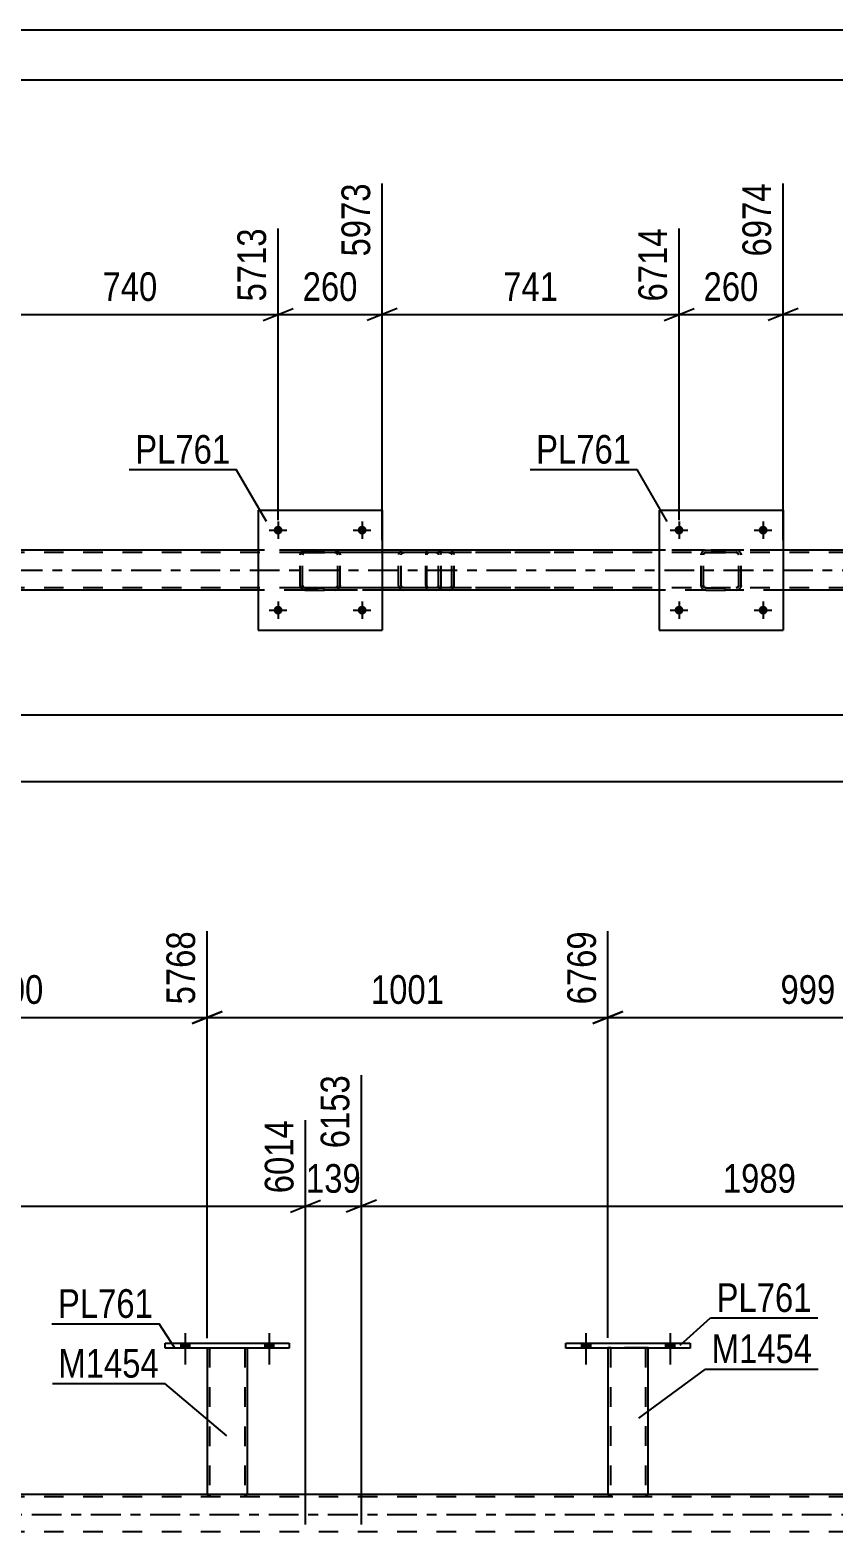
# Model space of a CAD drawing. Header units: millimetres. Extents: x 0 to 841, y 0 to 594.
# Drawn here: x 310.8 to 391.1, y 443.8 to 594 of the extents above; entities that cross this region are included whole.
import ezdxf

# ---------------------------------------------------------------- set-up
doc = ezdxf.new("R2010")
doc.units = ezdxf.units.MM
doc.linetypes.add('DXK_LINE_DOT2', pattern=[3.9198, 1.9599, -1.9599])
doc.linetypes.add('DXK_LINE_DOT3', pattern=[5.9187, 2.979, -0.9799, 0.9799, -0.9799])
doc.styles.add('Arial Narrow', font='ARIALN.TTF', dxfattribs={"height": 0.2})

# ---------------------------------------------------------------- blocks, each defined once
blk = doc.blocks.new('Unknown-318895709-1135')
at = {"color": 5, "linetype": 'Continuous'}
for p, q in [((841, 594), (0, 594)), ((836, 589), (5, 589))]:
    blk.add_line(p, q, dxfattribs=at)
blk = doc.blocks.new('Part-318895709-2881 - 2831')
at = {"color": 7, "linetype": 'DXK_LINE_DOT2'}
for p, q in [((713.97, 541.75), (125.58, 541.75)), ((713.97, 541.99), (213.57, 541.99)), ((345.97, 541.99), (333.57, 541.99)), ((386.03, 541.99), (373.63, 541.99)), ((713.97, 538.23), (125.58, 538.23)), ((345.97, 537.99), (333.57, 537.99)), ((386.03, 537.99), (373.63, 537.99))]:
    blk.add_line(p, q, dxfattribs=at)
at = {"color": 2, "linetype": 'Continuous'}
for p, q in [((333.57, 541.99), (305.98, 541.99)), ((373.63, 541.99), (345.97, 541.99)), ((413.58, 541.99), (386.03, 541.99)), ((333.57, 537.99), (305.98, 537.99)), ((373.63, 537.99), (345.97, 537.99)), ((413.58, 537.99), (386.03, 537.99))]:
    blk.add_line(p, q, dxfattribs=at)
at = {"color": 7, "linetype": 'DXK_LINE_DOT3'}
blk.add_line((125.58, 539.99), (713.97, 539.99), dxfattribs=at)
blk = doc.blocks.new('Bolt-318895709-2911 - 2831')
at = {"linetype": 'Continuous'}
for points in [[(336.01, 543.99, -1), (335.13, 543.99, -1)], [(344.41, 543.99, -1), (343.53, 543.99, -1)]]:
    blk.add_hatch(color=1, dxfattribs=at).paths.add_polyline_path(points)
at = {"color": 1, "linetype": 'Continuous'}
for p, q in [((334.69, 543.99), (336.45, 543.99)), ((335.57, 544.87), (335.57, 543.11)), ((343.09, 543.99), (344.85, 543.99)), ((343.97, 544.87), (343.97, 543.11))]:
    blk.add_line(p, q, dxfattribs=at)
blk = doc.blocks.new('Bolt-318895709-2912 - 2831')
at = {"linetype": 'Continuous'}
for points in [[(336.01, 535.99, -1), (335.13, 535.99, -1)], [(344.41, 535.99, -1), (343.53, 535.99, -1)]]:
    blk.add_hatch(color=1, dxfattribs=at).paths.add_polyline_path(points)
at = {"color": 1, "linetype": 'Continuous'}
for p, q in [((335.57, 536.87), (335.57, 535.11)), ((343.97, 536.87), (343.97, 535.11)), ((334.69, 535.99), (336.45, 535.99)), ((343.09, 535.99), (344.85, 535.99))]:
    blk.add_line(p, q, dxfattribs=at)
blk = doc.blocks.new('Bolt-318895709-2927 - 2831')
at = {"linetype": 'Continuous'}
for points in [[(376.07, 543.99, -1), (375.19, 543.99, -1)], [(384.47, 543.99, -1), (383.59, 543.99, -1)]]:
    blk.add_hatch(color=1, dxfattribs=at).paths.add_polyline_path(points)
at = {"color": 1, "linetype": 'Continuous'}
for p, q in [((374.75, 543.99), (376.51, 543.99)), ((375.63, 544.87), (375.63, 543.11)), ((383.15, 543.99), (384.91, 543.99)), ((384.03, 544.87), (384.03, 543.11))]:
    blk.add_line(p, q, dxfattribs=at)
blk = doc.blocks.new('Bolt-318895709-2928 - 2831')
at = {"linetype": 'Continuous'}
for points in [[(376.07, 535.99, -1), (375.19, 535.99, -1)], [(384.47, 535.99, -1), (383.59, 535.99, -1)]]:
    blk.add_hatch(color=1, dxfattribs=at).paths.add_polyline_path(points)
at = {"color": 1, "linetype": 'Continuous'}
for p, q in [((375.63, 536.87), (375.63, 535.11)), ((384.03, 536.87), (384.03, 535.11)), ((374.75, 535.99), (376.51, 535.99)), ((383.15, 535.99), (384.91, 535.99))]:
    blk.add_line(p, q, dxfattribs=at)
blk = doc.blocks.new('Part-318895709-2957 - 2831')
at = {"color": 2, "linetype": 'Continuous'}
for p, q in [((333.57, 545.99), (333.57, 533.99)), ((333.57, 545.99), (345.97, 545.99)), ((345.97, 545.99), (345.97, 533.99)), ((333.57, 533.99), (345.97, 533.99))]:
    blk.add_line(p, q, dxfattribs=at)
blk = doc.blocks.new('Part-318895709-2958 - 2831')
at = {"color": 7, "linetype": 'DXK_LINE_DOT2'}
for p, q in [((337.77, 541.51), (337.81, 541.69)), ((337.81, 541.69), (337.77, 541.51)), ((337.77, 538.47), (337.77, 541.51)), ((338.01, 541.51), (338.03, 541.6)), ((338.03, 541.6), (338.01, 541.51)), ((338.01, 538.47), (338.01, 541.51)), ((338.03, 541.6), (338.08, 541.68)), ((338.08, 541.68), (338.03, 541.6)), ((338.07, 541.95), (338.25, 541.99)), ((338.25, 541.99), (338.07, 541.95)), ((338.08, 541.68), (338.16, 541.73)), ((338.16, 541.73), (338.08, 541.68)), ((338.16, 541.73), (338.25, 541.75)), ((338.25, 541.75), (338.16, 541.73)), ((338.25, 541.99), (341.29, 541.99)), ((338.25, 541.99), (338.25, 541.99)), ((338.25, 541.99), (341.29, 541.99)), ((338.25, 541.75), (341.29, 541.75)), ((338.25, 541.75), (338.25, 541.75)), ((341.29, 541.75), (338.25, 541.75)), ((341.29, 541.99), (341.29, 541.99)), ((341.29, 541.99), (341.48, 541.95)), ((341.48, 541.95), (341.29, 541.99)), ((341.29, 541.75), (341.29, 541.75)), ((341.29, 541.75), (341.38, 541.73)), ((341.38, 541.73), (341.29, 541.75)), ((341.38, 541.73), (341.46, 541.68)), ((341.46, 541.68), (341.38, 541.73)), ((341.46, 541.68), (341.51, 541.6)), ((341.51, 541.6), (341.46, 541.68)), ((341.51, 541.6), (341.53, 541.51)), ((341.53, 541.51), (341.51, 541.6)), ((341.53, 538.47), (341.53, 541.51)), ((341.74, 541.69), (341.77, 541.51)), ((341.77, 541.51), (341.74, 541.69)), ((341.77, 538.47), (341.77, 541.51)), ((337.81, 538.29), (337.77, 538.47)), ((337.77, 538.47), (337.81, 538.29)), ((338.03, 538.38), (338.01, 538.47)), ((338.01, 538.47), (338.03, 538.38)), ((338.08, 538.3), (338.03, 538.38)), ((338.03, 538.38), (338.08, 538.3)), ((338.25, 537.99), (338.07, 538.03)), ((338.07, 538.03), (338.25, 537.99)), ((338.16, 538.25), (338.08, 538.3)), ((338.08, 538.3), (338.16, 538.25)), ((338.25, 538.23), (338.16, 538.25)), ((338.16, 538.25), (338.25, 538.23)), ((338.25, 538.23), (341.29, 538.23)), ((338.25, 538.23), (338.25, 538.23)), ((338.25, 538.23), (341.29, 538.23)), ((338.25, 537.99), (341.29, 537.99)), ((338.25, 537.99), (338.25, 537.99)), ((338.25, 537.99), (341.29, 537.99)), ((341.38, 538.25), (341.29, 538.23)), ((341.29, 538.23), (341.38, 538.25)), ((341.29, 538.23), (341.29, 538.23)), ((341.48, 538.03), (341.29, 537.99)), ((341.29, 537.99), (341.48, 538.03)), ((341.29, 537.99), (341.29, 537.99)), ((341.46, 538.3), (341.38, 538.25)), ((341.38, 538.25), (341.46, 538.3)), ((341.51, 538.38), (341.46, 538.3)), ((341.46, 538.3), (341.51, 538.38)), ((341.53, 538.47), (341.51, 538.38)), ((341.51, 538.38), (341.53, 538.47)), ((341.77, 538.47), (341.74, 538.29)), ((341.74, 538.29), (341.77, 538.47))]:
    blk.add_line(p, q, dxfattribs=at)
at = {"color": 7, "linetype": 'DXK_LINE_DOT3'}
blk.add_line((339.77, 539.99), (339.77, 539.99), dxfattribs=at)
at = {"color": 7, "linetype": 'DXK_LINE_DOT2'}
for centre, start, end in [((338.25, 541.51), 112.5, 157.5), ((338.25, 541.51), 112.5, 157.5), ((341.29, 541.51), 22.5, 67.5), ((341.29, 541.51), 22.5, 67.5), ((338.25, 538.47), 202.5, 247.5), ((338.25, 538.47), 202.5, 247.5), ((341.29, 538.47), 292.5, 337.5), ((341.29, 538.47), 292.5, 337.5)]:
    blk.add_arc(centre, 0.48, start, end, dxfattribs=at)
blk = doc.blocks.new('Part-318895709-3005 - 2831')
at = {"color": 2, "linetype": 'Continuous'}
for p, q in [((373.63, 545.99), (373.63, 533.99)), ((373.63, 545.99), (386.03, 545.99)), ((386.03, 545.99), (386.03, 533.99)), ((373.63, 533.99), (386.03, 533.99))]:
    blk.add_line(p, q, dxfattribs=at)
blk = doc.blocks.new('Part-318895709-3006 - 2831')
at = {"color": 7, "linetype": 'DXK_LINE_DOT2'}
for p, q in [((377.83, 541.51), (377.86, 541.69)), ((377.86, 541.69), (377.83, 541.51)), ((377.83, 538.47), (377.83, 541.51)), ((378.07, 541.51), (378.09, 541.6)), ((378.09, 541.6), (378.07, 541.51)), ((378.07, 538.47), (378.07, 541.51)), ((378.09, 541.6), (378.14, 541.68)), ((378.14, 541.68), (378.09, 541.6)), ((378.12, 541.95), (378.31, 541.99)), ((378.31, 541.99), (378.12, 541.95)), ((378.14, 541.68), (378.21, 541.73)), ((378.21, 541.73), (378.14, 541.68)), ((378.21, 541.73), (378.31, 541.75)), ((378.31, 541.75), (378.21, 541.73)), ((378.31, 541.99), (381.35, 541.99)), ((378.31, 541.99), (378.31, 541.99)), ((378.31, 541.99), (381.35, 541.99)), ((378.31, 541.75), (381.35, 541.75)), ((378.31, 541.75), (378.31, 541.75)), ((381.35, 541.75), (378.31, 541.75)), ((381.35, 541.99), (381.35, 541.99)), ((381.35, 541.99), (381.53, 541.95)), ((381.53, 541.95), (381.35, 541.99)), ((381.35, 541.75), (381.35, 541.75)), ((381.35, 541.75), (381.44, 541.73)), ((381.44, 541.73), (381.35, 541.75)), ((381.44, 541.73), (381.52, 541.68)), ((381.52, 541.68), (381.44, 541.73)), ((381.52, 541.68), (381.57, 541.6)), ((381.57, 541.6), (381.52, 541.68)), ((381.57, 541.6), (381.59, 541.51)), ((381.59, 541.51), (381.57, 541.6)), ((381.59, 538.47), (381.59, 541.51)), ((381.79, 541.69), (381.83, 541.51)), ((381.83, 541.51), (381.79, 541.69)), ((381.83, 538.47), (381.83, 541.51)), ((377.86, 538.29), (377.83, 538.47)), ((377.83, 538.47), (377.86, 538.29)), ((378.09, 538.38), (378.07, 538.47)), ((378.07, 538.47), (378.09, 538.38)), ((378.14, 538.3), (378.09, 538.38)), ((378.09, 538.38), (378.14, 538.3)), ((378.31, 537.99), (378.12, 538.03)), ((378.12, 538.03), (378.31, 537.99)), ((378.21, 538.25), (378.14, 538.3)), ((378.14, 538.3), (378.21, 538.25)), ((378.31, 538.23), (378.21, 538.25)), ((378.21, 538.25), (378.31, 538.23)), ((378.31, 538.23), (381.35, 538.23)), ((378.31, 538.23), (378.31, 538.23)), ((378.31, 538.23), (381.35, 538.23)), ((378.31, 537.99), (381.35, 537.99)), ((378.31, 537.99), (378.31, 537.99)), ((378.31, 537.99), (381.35, 537.99)), ((381.44, 538.25), (381.35, 538.23)), ((381.35, 538.23), (381.44, 538.25)), ((381.35, 538.23), (381.35, 538.23)), ((381.53, 538.03), (381.35, 537.99)), ((381.35, 537.99), (381.53, 538.03)), ((381.35, 537.99), (381.35, 537.99)), ((381.52, 538.3), (381.44, 538.25)), ((381.44, 538.25), (381.52, 538.3)), ((381.57, 538.38), (381.52, 538.3)), ((381.52, 538.3), (381.57, 538.38)), ((381.59, 538.47), (381.57, 538.38)), ((381.57, 538.38), (381.59, 538.47)), ((381.83, 538.47), (381.79, 538.29)), ((381.79, 538.29), (381.83, 538.47))]:
    blk.add_line(p, q, dxfattribs=at)
at = {"color": 7, "linetype": 'DXK_LINE_DOT3'}
blk.add_line((379.83, 539.99), (379.83, 539.99), dxfattribs=at)
at = {"color": 7, "linetype": 'DXK_LINE_DOT2'}
for centre, start, end in [((378.31, 541.51), 112.5, 157.5), ((378.31, 541.51), 112.5, 157.5), ((381.35, 541.51), 22.5, 67.5), ((381.35, 541.51), 22.5, 67.5), ((378.31, 538.47), 202.5, 247.5), ((378.31, 538.47), 202.5, 247.5), ((381.35, 538.47), 292.5, 337.5), ((381.35, 538.47), 292.5, 337.5)]:
    blk.add_arc(centre, 0.48, start, end, dxfattribs=at)
blk = doc.blocks.new('Part-318895709-3023 - 2831')
at = {"color": 7, "linetype": 'DXK_LINE_DOT2'}
for p, q in [((350.34, 541.69), (350.32, 541.51)), ((350.32, 538.47), (350.32, 541.51)), ((350.39, 541.85), (350.34, 541.69)), ((350.48, 541.95), (350.39, 541.85)), ((350.45, 541.51), (350.46, 541.6)), ((350.45, 538.47), (350.45, 541.51)), ((350.46, 541.6), (350.49, 541.68)), ((350.59, 541.99), (350.48, 541.95)), ((350.49, 541.68), (350.53, 541.73)), ((350.53, 541.73), (350.59, 541.75)), ((362.74, 541.99), (350.59, 541.99)), ((362.74, 541.75), (350.59, 541.75)), ((351.86, 541.99), (351.86, 541.75)), ((352.87, 541.95), (352.68, 541.99)), ((352.68, 541.75), (352.77, 541.73)), ((352.77, 541.73), (352.86, 541.68)), ((352.86, 541.68), (352.91, 541.6)), ((352.91, 541.6), (352.93, 541.51)), ((352.93, 538.47), (352.93, 541.51)), ((353.14, 541.68), (353.14, 541.69)), ((353.18, 541.51), (353.14, 541.68)), ((353.18, 538.47), (353.18, 541.51)), ((350.32, 538.47), (350.34, 538.29)), ((350.34, 538.29), (350.39, 538.13)), ((350.39, 538.13), (350.48, 538.03)), ((350.46, 538.38), (350.45, 538.47)), ((350.49, 538.3), (350.46, 538.38)), ((350.48, 538.03), (350.59, 537.99)), ((350.53, 538.25), (350.49, 538.3)), ((350.59, 538.23), (350.53, 538.25)), ((362.74, 538.23), (350.59, 538.23)), ((362.74, 537.99), (350.59, 537.99)), ((351.86, 537.99), (351.86, 538.23)), ((352.77, 538.25), (352.68, 538.23)), ((352.68, 537.99), (352.87, 538.03)), ((352.86, 538.3), (352.77, 538.25)), ((352.91, 538.38), (352.86, 538.3)), ((352.93, 538.47), (352.91, 538.38)), ((353.14, 538.29), (353.18, 538.47))]:
    blk.add_line(p, q, dxfattribs=at)
for centre, start, end in [((352.69, 541.49), 23.8494, 68.8059), ((352.69, 538.49), 291.1941, 336.1506)]:
    blk.add_arc(centre, 0.492, start, end, dxfattribs=at)
blk = doc.blocks.new('Part-318895709-3036 - 2831')
at = {"color": 7, "linetype": 'DXK_LINE_DOT2'}
for p, q in [((351.35, 541.99), (336.36, 541.99)), ((351.35, 541.75), (336.36, 541.75)), ((347.64, 541.68), (347.61, 541.51)), ((347.61, 538.47), (347.61, 541.51)), ((347.64, 541.69), (347.64, 541.68)), ((347.86, 541.51), (347.88, 541.6)), ((347.86, 538.47), (347.86, 541.51)), ((347.88, 541.6), (347.94, 541.68)), ((348.12, 541.99), (347.92, 541.95)), ((347.94, 541.68), (348.02, 541.73)), ((348.02, 541.73), (348.12, 541.75)), ((351.55, 541.95), (351.35, 541.99)), ((351.35, 541.75), (351.45, 541.73)), ((351.45, 541.73), (351.53, 541.68)), ((351.53, 541.68), (351.59, 541.6)), ((351.59, 541.6), (351.61, 541.51)), ((351.61, 538.47), (351.61, 541.51)), ((351.83, 541.68), (351.82, 541.69)), ((351.86, 541.51), (351.83, 541.68)), ((351.86, 538.47), (351.86, 541.51)), ((351.35, 538.23), (336.36, 538.23)), ((351.35, 537.99), (336.36, 537.99)), ((347.61, 538.47), (347.64, 538.29)), ((347.88, 538.38), (347.86, 538.47)), ((347.94, 538.3), (347.88, 538.38)), ((347.92, 538.03), (348.12, 537.99)), ((348.02, 538.25), (347.94, 538.3)), ((348.12, 538.23), (348.02, 538.25)), ((351.45, 538.25), (351.35, 538.23)), ((351.35, 537.99), (351.55, 538.03)), ((351.53, 538.3), (351.45, 538.25)), ((351.59, 538.38), (351.53, 538.3)), ((351.61, 538.47), (351.59, 538.38)), ((351.82, 538.29), (351.86, 538.47))]:
    blk.add_line(p, q, dxfattribs=at)
for centre, start, end in [((348.1, 541.49), 110.7583, 155.68), ((351.37, 541.49), 24.32, 69.2417), ((348.1, 538.49), 204.32, 249.2417), ((351.37, 538.49), 290.7583, 335.68)]:
    blk.add_arc(centre, 0.496, start, end, dxfattribs=at)
blk = doc.blocks.new('Part-318895709-3849 - 3800')
at = {"color": 7, "linetype": 'DXK_LINE_DOT2'}
for p, q in [((713.97, 447.33), (115.64, 447.33)), ((332.48, 447.57), (328.48, 447.57)), ((372.53, 447.57), (368.53, 447.57)), ((713.97, 443.81), (115.64, 443.81))]:
    blk.add_line(p, q, dxfattribs=at)
at = {"color": 2, "linetype": 'Continuous'}
for p, q in [((328.48, 447.57), (292.48, 447.57)), ((368.53, 447.57), (332.48, 447.57)), ((408.48, 447.57), (372.53, 447.57))]:
    blk.add_line(p, q, dxfattribs=at)
at = {"color": 7, "linetype": 'DXK_LINE_DOT3'}
blk.add_line((115.64, 445.57), (713.97, 445.57), dxfattribs=at)
blk = doc.blocks.new('Bolt-318895709-4115 - 3800')
at = {"linetype": 'Continuous'}
for points in [[(365.89, 462.2), (366.77, 462.2), (366.77, 462.68), (365.89, 462.68)], [(374.29, 462.2), (375.17, 462.2), (375.17, 462.68), (374.29, 462.68)]]:
    blk.add_hatch(color=1, dxfattribs=at).paths.add_polyline_path(points)
at = {"color": 1, "linetype": 'Continuous'}
for p, q in [((365.89, 462.68), (365.89, 462.2)), ((366.33, 463.68), (366.33, 460.56)), ((366.77, 462.68), (366.77, 462.2)), ((374.29, 462.68), (374.29, 462.2)), ((374.73, 463.68), (374.73, 460.56)), ((375.17, 462.68), (375.17, 462.2))]:
    blk.add_line(p, q, dxfattribs=at)
blk = doc.blocks.new('Part-318895709-4199 - 3800')
at = {"color": 2, "linetype": 'Continuous'}
for p, q in [((364.33, 462.68), (376.73, 462.68)), ((364.33, 462.2), (364.33, 462.68)), ((376.73, 462.68), (376.73, 462.2)), ((376.73, 462.2), (364.33, 462.2))]:
    blk.add_line(p, q, dxfattribs=at)
blk = doc.blocks.new('Bolt-318895709-3965 - 3800')
at = {"linetype": 'Continuous'}
for points in [[(325.84, 462.2), (326.72, 462.2), (326.72, 462.68), (325.84, 462.68)], [(334.24, 462.2), (335.12, 462.2), (335.12, 462.68), (334.24, 462.68)]]:
    blk.add_hatch(color=1, dxfattribs=at).paths.add_polyline_path(points)
at = {"color": 1, "linetype": 'Continuous'}
for p, q in [((325.84, 462.68), (325.84, 462.2)), ((326.28, 463.68), (326.28, 460.56)), ((326.72, 462.68), (326.72, 462.2)), ((334.24, 462.68), (334.24, 462.2)), ((334.68, 463.68), (334.68, 460.56)), ((335.12, 462.68), (335.12, 462.2))]:
    blk.add_line(p, q, dxfattribs=at)
blk = doc.blocks.new('Bolt-318895709-4062 - 3800')
at = {"linetype": 'Continuous'}
for points in [[(325.84, 462.2), (326.72, 462.2), (326.72, 462.68), (325.84, 462.68)], [(334.24, 462.2), (335.12, 462.2), (335.12, 462.68), (334.24, 462.68)]]:
    blk.add_hatch(color=1, dxfattribs=at).paths.add_polyline_path(points)
at = {"color": 1, "linetype": 'Continuous'}
for p, q in [((325.84, 462.68), (325.84, 462.2)), ((326.28, 463.68), (326.28, 460.56)), ((326.72, 462.68), (326.72, 462.2)), ((334.24, 462.68), (334.24, 462.2)), ((334.68, 463.68), (334.68, 460.56)), ((335.12, 462.68), (335.12, 462.2))]:
    blk.add_line(p, q, dxfattribs=at)
blk = doc.blocks.new('Part-318895709-4067 - 3800')
at = {"color": 2, "linetype": 'Continuous'}
for p, q in [((328.48, 462.2), (328.48, 447.57)), ((332.48, 462.2), (332.48, 447.57)), ((328.49, 447.56), (328.51, 447.56)), ((328.62, 447.56), (328.51, 447.56)), ((328.77, 447.56), (328.62, 447.56)), ((332.18, 447.56), (328.77, 447.56)), ((332.34, 447.56), (332.18, 447.56)), ((332.44, 447.56), (332.34, 447.56)), ((332.44, 447.56), (332.47, 447.56))]:
    blk.add_line(p, q, dxfattribs=at)
at = {"color": 7, "linetype": 'DXK_LINE_DOT2'}
for p, q in [((328.48, 462.2), (328.48, 462.2)), ((328.48, 462.2), (328.48, 462.2)), ((328.48, 462.2), (328.48, 462.2)), ((328.51, 462.2), (328.48, 462.2)), ((328.48, 462.2), (328.51, 462.2)), ((328.62, 462.2), (328.51, 462.2)), ((328.51, 462.2), (328.62, 462.2)), ((328.77, 462.2), (328.62, 462.2)), ((328.62, 462.2), (328.77, 462.2)), ((328.72, 462.2), (328.72, 462.2)), ((328.72, 462.2), (328.72, 447.56)), ((328.74, 462.2), (328.72, 462.2)), ((328.72, 462.2), (328.74, 462.2)), ((328.79, 462.2), (328.74, 462.2)), ((328.74, 462.2), (328.79, 462.2)), ((332.18, 462.2), (328.77, 462.2)), ((332.18, 462.2), (328.77, 462.2)), ((332.09, 462.2), (328.79, 462.2)), ((328.79, 462.2), (328.87, 462.2)), ((332.17, 462.2), (328.87, 462.2)), ((332.17, 462.2), (332.09, 462.2)), ((332.22, 462.2), (332.17, 462.2)), ((332.17, 462.2), (332.22, 462.2)), ((332.18, 462.2), (332.34, 462.2)), ((332.34, 462.2), (332.18, 462.2)), ((332.24, 462.2), (332.22, 462.2)), ((332.22, 462.2), (332.24, 462.2)), ((332.24, 462.2), (332.24, 462.2)), ((332.24, 462.2), (332.24, 447.56)), ((332.34, 462.2), (332.44, 462.2)), ((332.44, 462.2), (332.34, 462.2)), ((332.44, 462.2), (332.48, 462.2)), ((332.48, 462.2), (332.44, 462.2)), ((332.48, 462.2), (332.48, 462.2)), ((332.48, 462.2), (332.48, 462.2)), ((332.48, 462.2), (332.48, 462.2)), ((328.48, 447.57), (328.48, 447.56)), ((328.48, 447.56), (328.48, 447.56)), ((328.48, 447.56), (328.49, 447.56)), ((328.48, 447.56), (328.51, 447.56)), ((328.51, 447.56), (328.62, 447.56)), ((328.62, 447.56), (328.77, 447.56)), ((328.74, 447.56), (328.72, 447.56)), ((328.72, 447.56), (328.74, 447.56)), ((328.79, 447.56), (328.74, 447.56)), ((328.74, 447.56), (328.77, 447.56)), ((332.18, 447.56), (328.77, 447.56)), ((328.77, 447.56), (328.79, 447.56)), ((332.09, 447.56), (328.79, 447.56)), ((328.79, 447.56), (328.87, 447.56)), ((332.22, 447.56), (328.87, 447.56)), ((332.17, 447.56), (332.09, 447.56)), ((332.22, 447.56), (332.17, 447.56)), ((332.18, 447.56), (332.34, 447.56)), ((332.24, 447.56), (332.22, 447.56)), ((332.22, 447.56), (332.24, 447.56)), ((332.34, 447.56), (332.44, 447.56)), ((332.44, 447.56), (332.48, 447.56)), ((332.47, 447.56), (332.48, 447.56)), ((332.48, 447.56), (332.48, 447.57)), ((332.48, 447.57), (332.48, 447.56)), ((332.48, 447.56), (332.48, 447.56))]:
    blk.add_line(p, q, dxfattribs=at)
blk = doc.blocks.new('Bolt-318895709-4116 - 3800')
at = {"linetype": 'Continuous'}
for points in [[(365.89, 462.2), (366.77, 462.2), (366.77, 462.68), (365.89, 462.68)], [(374.29, 462.2), (375.17, 462.2), (375.17, 462.68), (374.29, 462.68)]]:
    blk.add_hatch(color=1, dxfattribs=at).paths.add_polyline_path(points)
at = {"color": 1, "linetype": 'Continuous'}
for p, q in [((365.89, 462.68), (365.89, 462.2)), ((366.33, 463.68), (366.33, 460.56)), ((366.77, 462.68), (366.77, 462.2)), ((374.29, 462.68), (374.29, 462.2)), ((374.73, 463.68), (374.73, 460.56)), ((375.17, 462.68), (375.17, 462.2))]:
    blk.add_line(p, q, dxfattribs=at)
blk = doc.blocks.new('Part-318895709-4136 - 3800')
at = {"color": 2, "linetype": 'Continuous'}
for p, q in [((324.28, 462.68), (336.68, 462.68)), ((324.28, 462.2), (324.28, 462.68)), ((336.68, 462.68), (336.68, 462.2)), ((336.68, 462.2), (324.28, 462.2))]:
    blk.add_line(p, q, dxfattribs=at)
blk = doc.blocks.new('Part-318895709-4204 - 3800')
at = {"color": 7, "linetype": 'DXK_LINE_DOT2'}
for p, q in [((368.53, 462.21), (368.53, 462.21)), ((368.53, 462.21), (368.53, 462.2)), ((368.53, 462.21), (368.53, 462.2)), ((368.57, 462.21), (368.53, 462.21)), ((368.53, 462.21), (368.57, 462.21)), ((368.67, 462.21), (368.57, 462.21)), ((368.57, 462.21), (368.67, 462.21)), ((368.83, 462.21), (368.67, 462.21)), ((368.67, 462.21), (368.83, 462.21)), ((368.77, 462.21), (368.77, 462.21)), ((368.77, 462.21), (368.77, 447.56)), ((368.79, 462.21), (368.77, 462.21)), ((368.77, 462.21), (368.79, 462.21)), ((368.84, 462.21), (368.79, 462.21)), ((368.79, 462.21), (368.84, 462.21)), ((372.24, 462.21), (368.83, 462.21)), ((372.24, 462.21), (368.83, 462.21)), ((372.15, 462.21), (368.84, 462.21)), ((368.84, 462.21), (368.92, 462.21)), ((372.22, 462.21), (368.92, 462.21)), ((372.22, 462.21), (372.15, 462.21)), ((372.28, 462.21), (372.22, 462.21)), ((372.22, 462.21), (372.28, 462.21)), ((372.24, 462.21), (372.39, 462.21)), ((372.39, 462.21), (372.24, 462.21)), ((372.29, 462.21), (372.28, 462.21)), ((372.28, 462.21), (372.29, 462.21)), ((372.29, 462.21), (372.29, 462.21)), ((372.29, 462.21), (372.29, 447.56)), ((372.39, 462.21), (372.5, 462.21)), ((372.5, 462.21), (372.39, 462.21)), ((372.5, 462.21), (372.53, 462.21)), ((372.53, 462.21), (372.5, 462.21)), ((372.53, 462.21), (372.53, 462.21)), ((372.53, 462.21), (372.53, 462.2)), ((372.53, 462.2), (372.53, 462.21)), ((368.53, 447.57), (368.53, 447.56)), ((368.53, 447.56), (368.53, 447.56)), ((368.53, 447.56), (368.54, 447.56)), ((368.53, 447.56), (368.57, 447.56)), ((368.57, 447.56), (368.67, 447.56)), ((368.67, 447.56), (368.83, 447.56)), ((368.79, 447.56), (368.77, 447.56)), ((368.77, 447.56), (368.79, 447.56)), ((368.84, 447.56), (368.79, 447.56)), ((368.79, 447.56), (368.83, 447.56)), ((372.24, 447.56), (368.83, 447.56)), ((368.83, 447.56), (368.84, 447.56)), ((372.15, 447.56), (368.84, 447.56)), ((368.84, 447.56), (368.92, 447.56)), ((372.28, 447.56), (368.92, 447.56)), ((372.22, 447.56), (372.15, 447.56)), ((372.28, 447.56), (372.22, 447.56)), ((372.24, 447.56), (372.39, 447.56)), ((372.29, 447.56), (372.28, 447.56)), ((372.28, 447.56), (372.29, 447.56)), ((372.39, 447.56), (372.5, 447.56)), ((372.5, 447.56), (372.53, 447.56)), ((372.53, 447.56), (372.53, 447.57)), ((372.53, 447.56), (372.53, 447.57)), ((372.53, 447.56), (372.53, 447.56)), ((372.53, 447.56), (372.53, 447.56))]:
    blk.add_line(p, q, dxfattribs=at)
at = {"color": 2, "linetype": 'Continuous'}
for p, q in [((368.53, 462.2), (368.53, 447.57)), ((372.53, 447.57), (372.53, 462.2)), ((368.54, 447.56), (368.57, 447.56)), ((368.67, 447.56), (368.57, 447.56)), ((368.83, 447.56), (368.67, 447.56)), ((372.24, 447.56), (368.83, 447.56)), ((372.39, 447.56), (372.24, 447.56)), ((372.5, 447.56), (372.39, 447.56)), ((372.5, 447.56), (372.53, 447.56))]:
    blk.add_line(p, q, dxfattribs=at)
blk = doc.blocks.new('StraightDimension-318895709-3608 - 2831')
at = {"color": 7, "linetype": 'Continuous'}
blk.add_line((116.32, 518.87), (748.46, 518.87), dxfattribs=at)
blk = doc.blocks.new('StraightDimension-318895709-3767 - 2831')
at = {"color": 7, "linetype": 'Continuous'}
blk.add_line((116.96, 525.52), (747.82, 525.52), dxfattribs=at)
blk = doc.blocks.new('StraightDimension-318895709-20414 - 2831')
at = {"color": 7, "linetype": 'Continuous'}
for p, q in [((386.03, 542.99), (386.03, 578.67)), ((415.58, 544.99), (415.58, 574.17)), ((387.53, 566.16), (384.53, 564.96)), ((386.03, 565.56), (415.58, 565.56)), ((414.08, 564.96), (417.08, 566.16))]:
    blk.add_line(p, q, dxfattribs=at)
at = {"color": 0, "linetype": 'Continuous'}
blk.add_wipeout([(414.98, 574.77), (410.78, 574.77), (410.78, 566.26), (414.98, 566.26)], dxfattribs=at)
at = {"color": 0}
blk.add_wipeout([(404.14, 566.31), (404.14, 570.51), (397.46, 570.51), (397.46, 566.31)], dxfattribs=at)
at = {"color": 3, "linetype": 'Continuous', "style": 'Arial Narrow'}
blk.add_text('7713', height=2.863, rotation=90.0002, dxfattribs=at).set_placement((414.38, 566.86))
at = {"color": 3, "style": 'Arial Narrow'}
blk.add_text('739', height=2.863, dxfattribs=at).set_placement((398.06, 566.91))
blk = doc.blocks.new('StraightDimension-318895709-20415 - 2831')
at = {"color": 7, "linetype": 'Continuous'}
for p, q in [((386.03, 542.99), (386.03, 578.67)), ((375.63, 544.99), (375.63, 574.17)), ((374.13, 564.96), (377.13, 566.16)), ((375.63, 565.56), (386.03, 565.56)), ((387.53, 566.16), (384.53, 564.96))]:
    blk.add_line(p, q, dxfattribs=at)
at = {"color": 0}
blk.add_wipeout([(384.17, 566.31), (384.17, 570.51), (377.48, 570.51), (377.48, 566.31)], dxfattribs=at)
at = {"color": 3, "style": 'Arial Narrow'}
blk.add_text('260', height=2.863, dxfattribs=at).set_placement((378.08, 566.91))
at = {"color": 0, "linetype": 'Continuous'}
blk.add_wipeout([(385.43, 579.27), (381.23, 579.27), (381.23, 570.76), (385.43, 570.76)], dxfattribs=at)
at = {"color": 3, "linetype": 'Continuous', "style": 'Arial Narrow'}
blk.add_text('6974', height=2.863, rotation=90.0002, dxfattribs=at).set_placement((384.83, 571.36))
blk = doc.blocks.new('StraightDimension-318895709-20416 - 2831')
at = {"color": 7, "linetype": 'Continuous'}
for p, q in [((345.97, 542.99), (345.97, 578.67)), ((375.63, 544.99), (375.63, 574.17)), ((347.47, 566.16), (344.47, 564.96)), ((345.97, 565.56), (375.63, 565.56)), ((374.13, 564.96), (377.13, 566.16))]:
    blk.add_line(p, q, dxfattribs=at)
at = {"color": 0, "linetype": 'Continuous'}
blk.add_wipeout([(375.03, 574.77), (370.83, 574.77), (370.83, 566.26), (375.03, 566.26)], dxfattribs=at)
at = {"color": 0}
blk.add_wipeout([(364.14, 566.31), (364.14, 570.51), (357.46, 570.51), (357.46, 566.31)], dxfattribs=at)
at = {"color": 3, "linetype": 'Continuous', "style": 'Arial Narrow'}
blk.add_text('6714', height=2.863, rotation=90.0002, dxfattribs=at).set_placement((374.43, 566.86))
at = {"color": 3, "style": 'Arial Narrow'}
blk.add_text('741', height=2.863, dxfattribs=at).set_placement((358.06, 566.91))
blk = doc.blocks.new('StraightDimension-318895709-20417 - 2831')
at = {"color": 7, "linetype": 'Continuous'}
for p, q in [((345.97, 542.99), (345.97, 578.67)), ((335.57, 544.99), (335.57, 574.17)), ((334.07, 564.96), (337.07, 566.16)), ((335.57, 565.56), (345.97, 565.56)), ((347.47, 566.16), (344.47, 564.96))]:
    blk.add_line(p, q, dxfattribs=at)
at = {"color": 0}
blk.add_wipeout([(344.11, 566.31), (344.11, 570.51), (337.43, 570.51), (337.43, 566.31)], dxfattribs=at)
at = {"color": 3, "style": 'Arial Narrow'}
blk.add_text('260', height=2.863, dxfattribs=at).set_placement((338.03, 566.91))
at = {"color": 0, "linetype": 'Continuous'}
blk.add_wipeout([(345.37, 579.27), (341.17, 579.27), (341.17, 570.76), (345.37, 570.76)], dxfattribs=at)
at = {"color": 3, "linetype": 'Continuous', "style": 'Arial Narrow'}
blk.add_text('5973', height=2.863, rotation=90.0002, dxfattribs=at).set_placement((344.77, 571.36))
blk = doc.blocks.new('StraightDimension-318895709-20418 - 2831')
at = {"color": 7, "linetype": 'Continuous'}
for p, q in [((305.98, 542.99), (305.98, 578.67)), ((335.57, 544.99), (335.57, 574.17)), ((307.48, 566.16), (304.48, 564.96)), ((305.98, 565.56), (335.57, 565.56)), ((334.07, 564.96), (337.07, 566.16))]:
    blk.add_line(p, q, dxfattribs=at)
at = {"color": 0, "linetype": 'Continuous'}
blk.add_wipeout([(334.97, 574.77), (330.77, 574.77), (330.77, 566.26), (334.97, 566.26)], dxfattribs=at)
at = {"color": 0}
blk.add_wipeout([(324.12, 566.31), (324.12, 570.51), (317.43, 570.51), (317.43, 566.31)], dxfattribs=at)
at = {"color": 3, "linetype": 'Continuous', "style": 'Arial Narrow'}
blk.add_text('5713', height=2.863, rotation=90.0002, dxfattribs=at).set_placement((334.37, 566.86))
at = {"color": 3, "style": 'Arial Narrow'}
blk.add_text('740', height=2.863, dxfattribs=at).set_placement((318.03, 566.91))
blk = doc.blocks.new('StraightDimension-318895709-22691 - 3800')
at = {"color": 7, "linetype": 'Continuous'}
for p, q in [((288.48, 463.2), (288.48, 503.88)), ((328.48, 463.2), (328.48, 503.88)), ((289.98, 495.87), (286.98, 494.67)), ((326.98, 494.67), (329.98, 495.87)), ((288.48, 495.27), (328.48, 495.27))]:
    blk.add_line(p, q, dxfattribs=at)
at = {"color": 0, "linetype": 'Continuous'}
blk.add_wipeout([(327.88, 504.48), (323.68, 504.48), (323.68, 495.97), (327.88, 495.97)], dxfattribs=at)
at = {"color": 0}
blk.add_wipeout([(312.74, 496.02), (312.74, 500.22), (304.22, 500.22), (304.22, 496.02)], dxfattribs=at)
at = {"color": 3, "linetype": 'Continuous', "style": 'Arial Narrow'}
blk.add_text('5768', height=2.863, rotation=90.0002, dxfattribs=at).set_placement((327.28, 496.57))
at = {"color": 3, "style": 'Arial Narrow'}
blk.add_text('1000', height=2.863, dxfattribs=at).set_placement((304.82, 496.62))
blk = doc.blocks.new('StraightDimension-318895709-5090 - 3800')
at = {"color": 7, "linetype": 'Continuous'}
for p, q in [((343.89, 444.57), (343.89, 489.49)), ((338.31, 444.57), (338.31, 484.99)), ((336.81, 475.78), (339.81, 476.98)), ((338.31, 476.38), (343.89, 476.38)), ((345.39, 476.98), (342.39, 475.78))]:
    blk.add_line(p, q, dxfattribs=at)
at = {"color": 0}
blk.add_wipeout([(344.44, 477.13), (344.44, 481.33), (337.76, 481.33), (337.76, 477.13)], dxfattribs=at)
at = {"color": 3, "style": 'Arial Narrow'}
blk.add_text('139', height=2.863, dxfattribs=at).set_placement((338.36, 477.73))
at = {"color": 0, "linetype": 'Continuous'}
blk.add_wipeout([(343.29, 490.09), (339.09, 490.09), (339.09, 481.58), (343.29, 481.58)], dxfattribs=at)
at = {"color": 3, "linetype": 'Continuous', "style": 'Arial Narrow'}
blk.add_text('6153', height=2.863, rotation=90.0002, dxfattribs=at).set_placement((342.69, 482.18))
blk = doc.blocks.new('StraightDimension-318895709-5109 - 3800')
at = {"color": 7, "linetype": 'Continuous'}
for p, q in [((343.89, 444.57), (343.89, 489.49)), ((423.45, 444.57), (423.45, 484.99)), ((345.39, 476.98), (342.39, 475.78)), ((343.89, 476.38), (423.45, 476.38)), ((421.95, 475.78), (424.95, 476.98))]:
    blk.add_line(p, q, dxfattribs=at)
at = {"color": 0, "linetype": 'Continuous'}
blk.add_wipeout([(422.85, 485.59), (418.65, 485.59), (418.65, 477.08), (422.85, 477.08)], dxfattribs=at)
at = {"color": 0}
blk.add_wipeout([(387.92, 477.13), (387.92, 481.33), (379.41, 481.33), (379.41, 477.13)], dxfattribs=at)
at = {"color": 3, "linetype": 'Continuous', "style": 'Arial Narrow'}
blk.add_text('8142', height=2.863, rotation=90.0002, dxfattribs=at).set_placement((422.25, 477.68))
at = {"color": 3, "style": 'Arial Narrow'}
blk.add_text('1989', height=2.863, dxfattribs=at).set_placement((380.01, 477.73))
blk = doc.blocks.new('StraightDimension-318895709-5071 - 3800')
at = {"color": 7, "linetype": 'Continuous'}
for p, q in [((258.75, 444.57), (258.75, 489.49)), ((338.31, 444.57), (338.31, 484.99)), ((260.25, 476.98), (257.25, 475.78)), ((258.75, 476.38), (338.31, 476.38)), ((336.81, 475.78), (339.81, 476.98))]:
    blk.add_line(p, q, dxfattribs=at)
at = {"color": 0, "linetype": 'Continuous'}
blk.add_wipeout([(337.71, 485.59), (333.51, 485.59), (333.51, 477.08), (337.71, 477.08)], dxfattribs=at)
at = {"color": 0}
blk.add_wipeout([(302.79, 477.13), (302.79, 481.33), (294.28, 481.33), (294.28, 477.13)], dxfattribs=at)
at = {"color": 3, "linetype": 'Continuous', "style": 'Arial Narrow'}
blk.add_text('6014', height=2.863, rotation=90.0002, dxfattribs=at).set_placement((337.11, 477.68))
at = {"color": 3, "style": 'Arial Narrow'}
blk.add_text('1989', height=2.863, dxfattribs=at).set_placement((294.88, 477.73))
blk = doc.blocks.new('StraightDimension-318895709-22689 - 3800')
at = {"color": 7, "linetype": 'Continuous'}
for p, q in [((368.53, 463.21), (368.53, 503.88)), ((408.48, 463.21), (408.48, 503.88)), ((370.03, 495.87), (367.03, 494.67)), ((406.98, 494.67), (409.98, 495.87)), ((368.53, 495.27), (408.48, 495.27))]:
    blk.add_line(p, q, dxfattribs=at)
at = {"color": 0, "linetype": 'Continuous'}
blk.add_wipeout([(407.88, 504.48), (403.68, 504.48), (403.68, 495.97), (407.88, 495.97)], dxfattribs=at)
at = {"color": 0}
blk.add_wipeout([(391.85, 496.02), (391.85, 500.22), (385.17, 500.22), (385.17, 496.02)], dxfattribs=at)
at = {"color": 3, "linetype": 'Continuous', "style": 'Arial Narrow'}
blk.add_text('7768', height=2.863, rotation=90.0002, dxfattribs=at).set_placement((407.28, 496.57))
at = {"color": 3, "style": 'Arial Narrow'}
blk.add_text('999', height=2.863, dxfattribs=at).set_placement((385.77, 496.62))
blk = doc.blocks.new('StraightDimension-318895709-22690 - 3800')
at = {"color": 7, "linetype": 'Continuous'}
for p, q in [((328.48, 463.2), (328.48, 503.88)), ((368.53, 463.21), (368.53, 503.88)), ((329.98, 495.87), (326.98, 494.67)), ((367.03, 494.67), (370.03, 495.87)), ((328.48, 495.27), (368.53, 495.27))]:
    blk.add_line(p, q, dxfattribs=at)
at = {"color": 0, "linetype": 'Continuous'}
blk.add_wipeout([(367.93, 504.48), (363.73, 504.48), (363.73, 495.97), (367.93, 495.97)], dxfattribs=at)
at = {"color": 0}
blk.add_wipeout([(352.76, 496.02), (352.76, 500.22), (344.25, 500.22), (344.25, 496.02)], dxfattribs=at)
at = {"color": 3, "linetype": 'Continuous', "style": 'Arial Narrow'}
blk.add_text('6769', height=2.863, rotation=90.0002, dxfattribs=at).set_placement((367.33, 496.57))
at = {"color": 3, "style": 'Arial Narrow'}
blk.add_text('1001', height=2.863, dxfattribs=at).set_placement((344.85, 496.62))
blk = doc.blocks.new('Mark-318895709-2953 - 2831')
at = {"color": 0}
blk.add_wipeout([(330.8, 550.64), (330.8, 553.64), (321.3, 553.64), (321.3, 550.64)], dxfattribs=at)
blk.add_wipeout([(330.8, 550.64), (330.8, 553.64), (321.3, 553.64), (321.3, 550.64)], dxfattribs=at)
at = {"color": 30, "linetype": 'Continuous'}
for p in [(320.7, 550.04), (334.4, 544.84)]:
    blk.add_line(p, (331.4, 550.04), dxfattribs=at)
at = {"color": 3, "style": 'Arial Narrow'}
blk.add_text('PL761', height=2.863, dxfattribs=at).set_placement((321.3, 550.64))
blk = doc.blocks.new('Mark-318895709-3001 - 2831')
at = {"color": 0}
blk.add_wipeout([(370.86, 550.64), (370.86, 553.64), (361.35, 553.64), (361.35, 550.64)], dxfattribs=at)
blk.add_wipeout([(370.86, 550.64), (370.86, 553.64), (361.35, 553.64), (361.35, 550.64)], dxfattribs=at)
at = {"color": 30, "linetype": 'Continuous'}
for p in [(360.75, 550.04), (374.46, 544.84)]:
    blk.add_line(p, (371.46, 550.04), dxfattribs=at)
at = {"color": 3, "style": 'Arial Narrow'}
blk.add_text('PL761', height=2.863, dxfattribs=at).set_placement((361.35, 550.64))
blk = doc.blocks.new('Mark-318895709-4200 - 3800')
at = {"color": 0}
blk.add_wipeout([(388.94, 460.7), (388.94, 463.7), (378.89, 463.7), (378.89, 460.7)], dxfattribs=at)
blk.add_wipeout([(388.94, 460.7), (388.94, 463.7), (378.89, 463.7), (378.89, 460.7)], dxfattribs=at)
at = {"color": 30, "linetype": 'Continuous'}
for p, q in [((371.63, 455.19), (378.29, 460.1)), ((378.29, 460.1), (389.54, 460.1))]:
    blk.add_line(p, q, dxfattribs=at)
at = {"color": 3, "style": 'Arial Narrow'}
blk.add_text('M1454', height=2.863, dxfattribs=at).set_placement((378.89, 460.7))
blk = doc.blocks.new('Mark-318895709-4063 - 3800')
at = {"color": 0}
blk.add_wipeout([(323.67, 459.24), (323.67, 462.24), (313.62, 462.24), (313.62, 459.24)], dxfattribs=at)
blk.add_wipeout([(323.67, 459.24), (323.67, 462.24), (313.62, 462.24), (313.62, 459.24)], dxfattribs=at)
at = {"color": 30, "linetype": 'Continuous'}
for p in [(313.02, 458.64), (330.44, 453.43)]:
    blk.add_line(p, (324.27, 458.64), dxfattribs=at)
at = {"color": 3, "style": 'Arial Narrow'}
blk.add_text('M1454', height=2.863, dxfattribs=at).set_placement((313.62, 459.24))
blk = doc.blocks.new('Mark-318895709-4195 - 3800')
at = {"color": 0}
blk.add_wipeout([(388.89, 465.81), (388.89, 468.81), (379.38, 468.81), (379.38, 465.81)], dxfattribs=at)
blk.add_wipeout([(388.89, 465.81), (388.89, 468.81), (379.38, 468.81), (379.38, 465.81)], dxfattribs=at)
at = {"color": 30, "linetype": 'Continuous'}
for p, q in [((375.75, 462.49), (378.78, 465.21)), ((378.78, 465.21), (389.49, 465.21))]:
    blk.add_line(p, q, dxfattribs=at)
at = {"color": 3, "style": 'Arial Narrow'}
blk.add_text('PL761', height=2.863, dxfattribs=at).set_placement((379.38, 465.81))
blk = doc.blocks.new('Mark-318895709-4132 - 3800')
at = {"color": 0}
blk.add_wipeout([(323.08, 465.22), (323.08, 468.22), (313.58, 468.22), (313.58, 465.22)], dxfattribs=at)
blk.add_wipeout([(323.08, 465.22), (323.08, 468.22), (313.58, 468.22), (313.58, 465.22)], dxfattribs=at)
at = {"color": 30, "linetype": 'Continuous'}
for p in [(312.98, 464.62), (325.24, 462.27)]:
    blk.add_line(p, (323.68, 464.62), dxfattribs=at)
at = {"color": 3, "style": 'Arial Narrow'}
blk.add_text('PL761', height=2.863, dxfattribs=at).set_placement((313.58, 465.22))

msp = doc.modelspace()

# ---------------------------------------------------------------- block references
for name in ['Unknown-318895709-1135', 'Part-318895709-2957 - 2831', 'Part-318895709-3005 - 2831', 'Part-318895709-2881 - 2831', 'Bolt-318895709-2911 - 2831', 'Bolt-318895709-2927 - 2831', 'Part-318895709-3036 - 2831', 'Part-318895709-2958 - 2831', 'Part-318895709-3023 - 2831', 'Part-318895709-3006 - 2831', 'Bolt-318895709-2912 - 2831', 'Bolt-318895709-2928 - 2831', 'Part-318895709-4136 - 3800', 'Bolt-318895709-3965 - 3800', 'Bolt-318895709-4062 - 3800', 'Part-318895709-4199 - 3800', 'Bolt-318895709-4115 - 3800', 'Bolt-318895709-4116 - 3800', 'Part-318895709-4067 - 3800', 'Part-318895709-4204 - 3800', 'Part-318895709-3849 - 3800']:
    msp.add_blockref(name, (0, 0))

# ---------------------------------------------------------------- next in the draw order: block references
for name in ['StraightDimension-318895709-20414 - 2831', 'StraightDimension-318895709-3608 - 2831', 'StraightDimension-318895709-22691 - 3800', 'StraightDimension-318895709-5090 - 3800']:
    msp.add_blockref(name, (0, 0))

# ---------------------------------------------------------------- next in the draw order: block references
for name in ['StraightDimension-318895709-20415 - 2831', 'StraightDimension-318895709-3767 - 2831', 'StraightDimension-318895709-5071 - 3800', 'StraightDimension-318895709-5109 - 3800']:
    msp.add_blockref(name, (0, 0))

# ---------------------------------------------------------------- next in the draw order: block references
for name in ['StraightDimension-318895709-20416 - 2831', 'StraightDimension-318895709-22689 - 3800', 'Mark-318895709-4063 - 3800']:
    msp.add_blockref(name, (0, 0))

# ---------------------------------------------------------------- next in the draw order: block references
for name in ['StraightDimension-318895709-20417 - 2831', 'Mark-318895709-3001 - 2831', 'StraightDimension-318895709-22690 - 3800', 'Mark-318895709-4132 - 3800', 'Mark-318895709-4200 - 3800']:
    msp.add_blockref(name, (0, 0))

# ---------------------------------------------------------------- next in the draw order: block references
for name in ['StraightDimension-318895709-20418 - 2831', 'Mark-318895709-4195 - 3800']:
    msp.add_blockref(name, (0, 0))

# ---------------------------------------------------------------- next in the draw order: block references
msp.add_blockref('Mark-318895709-2953 - 2831', (0, 0))

doc.saveas('drawing.dxf')
